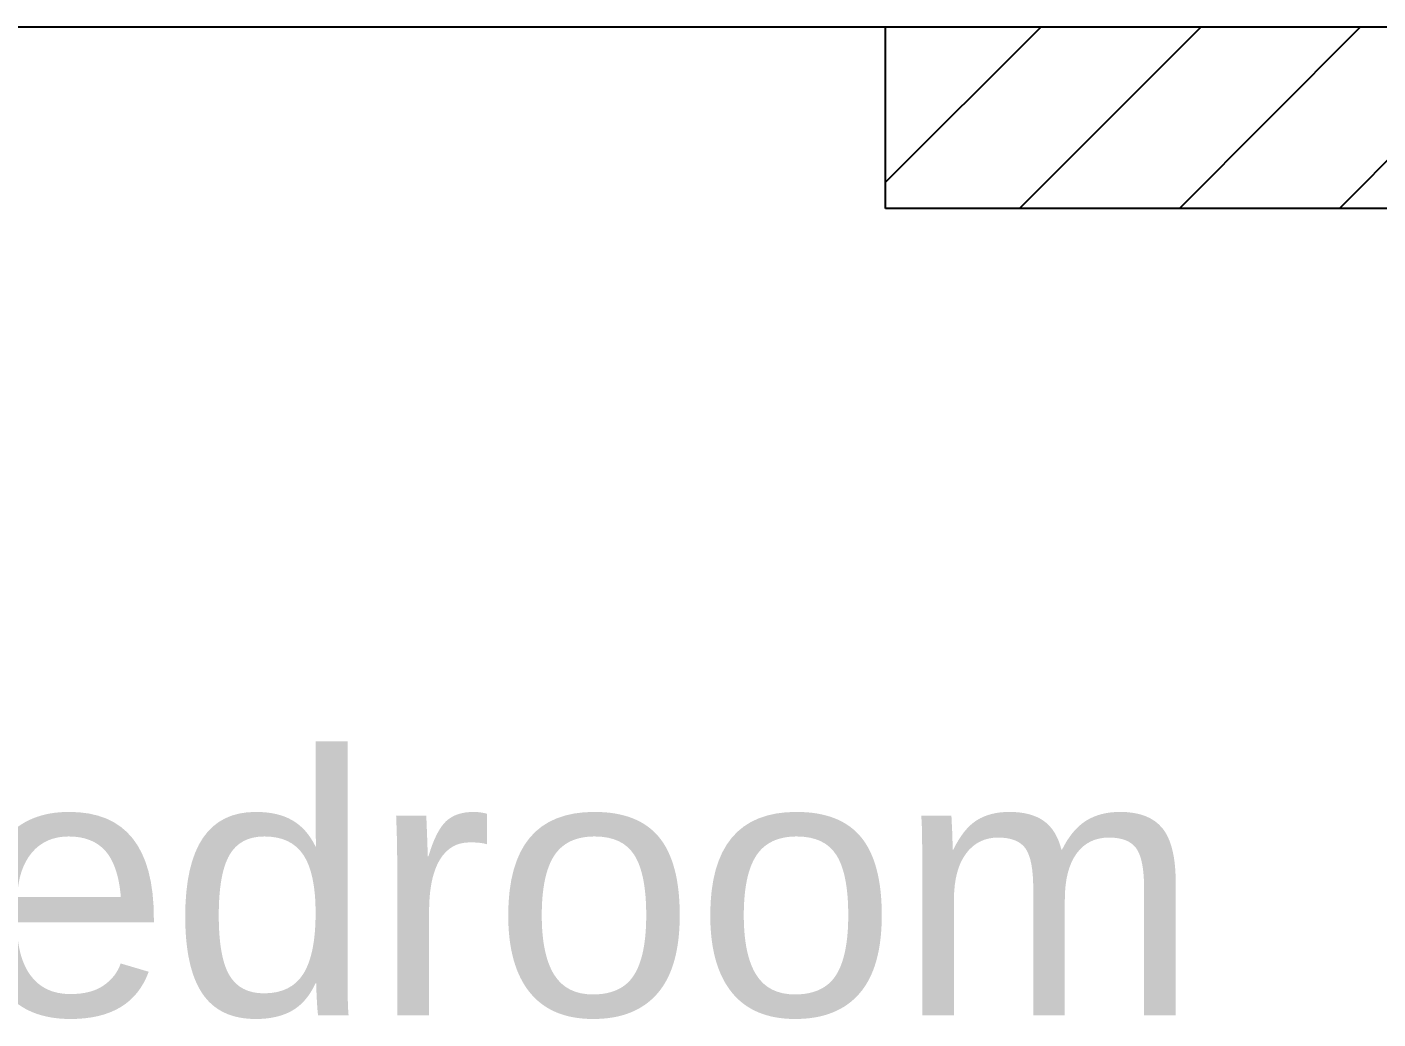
# Model space of a CAD drawing. Header units: millimetres. Extents: x 43 to 258, y 87 to 343.
# Drawn here: x 194.86 to 212.36, y 303 to 315.85 of the extents above; entities that cross this region are included whole.
import ezdxf

# ---------------------------------------------------------------- set-up
doc = ezdxf.new("R2010")
doc.units = ezdxf.units.MM
doc.header["$MEASUREMENT"] = 0
doc.layers.get('0').update_dxf_attribs({"linetype": 'CONTINUOUS'})
doc.styles.add('Arial$001H0', font='')
doc.styles.get('Arial$001H0').set_extended_font_data('Arial')

msp = doc.modelspace()

# ---------------------------------------------------------------- linework, layer by layer
at = {"color": 0, "linetype": 'Continuous', "lineweight": 25, "true_color": 0x000007}
for p, q in [((237.603, 315.849), (67.783, 315.849)), ((205.98, 313.838), (207.991, 315.849)), ((205.98, 313.499), (205.98, 315.849)), ((207.716, 313.499), (210.065, 315.849)), ((209.79, 313.499), (212.129, 315.849)), ((211.864, 313.499), (214.203, 315.849)), ((235.264, 313.499), (205.98, 313.499))]:
    msp.add_line(p, q, dxfattribs=at)

# ---------------------------------------------------------------- texts
at = {"color": 0, "true_color": 0xf8991e, "style": 'Arial$001H0'}
msp.add_text('Bedroom', height=3.3697, dxfattribs=at).set_placement((190.952, 303.043))

doc.saveas('drawing.dxf')
